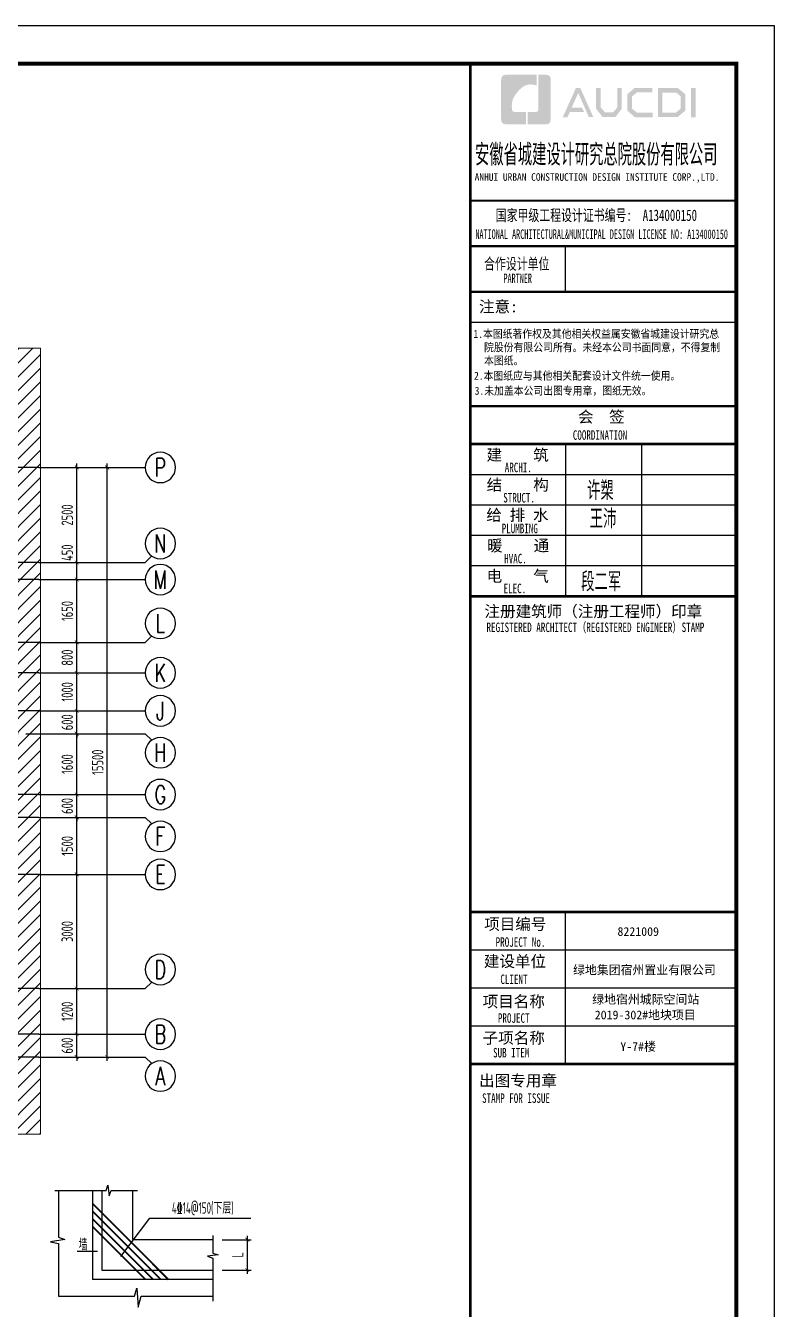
# Model space of a CAD drawing. Extents: x -655480 to 203344, y -294099 to 287156.
# Drawn here: x -353989 to -334298, y 192437 to 226182 of the extents above; entities that cross this region are included whole.
import ezdxf
from ezdxf.enums import TextEntityAlignment as Align

# ---------------------------------------------------------------- set-up
doc = ezdxf.new("R2010")
doc.units = 0
doc.header["$LTSCALE"] = 1000
doc.linetypes.add('DOTE', pattern=[2.42, 2, -0.2, 0.02, -0.2])
doc.layers.get('0').update_dxf_attribs({"linetype": 'CONTINUOUS'})
doc.layers.get('DEFPOINTS').update_dxf_attribs({"linetype": 'CONTINUOUS'})
for name, color, linetype in [('-TK', 7, 'CONTINUOUS'), ('A-AXIS', 1, 'CONTINUOUS'), ('A-DOTE', 10, 'DOTE'), ('AXIS_NUM', 7, 'CONTINUOUS'), ('DIM', 2, 'CONTINUOUS'), ('S-Y一般标注', 3, 'CONTINUOUS'), ('S-降板填充', 75, 'CONTINUOUS'), ('TEXT', 2, 'CONTINUOUS'), ('图签文字', 4, 'CONTINUOUS'), ('钢筋', 6, 'CONTINUOUS')]:
    doc.layers.add(name, color=color, linetype=linetype)
for name, color, linetype, lineweight in [('图框', 9, 'CONTINUOUS', 18), ('图签', 147, 'CONTINUOUS', 18), ('板元', 253, 'CONTINUOUS', 18)]:
    doc.layers.add(name, color=color, linetype=linetype, lineweight=lineweight)
doc.styles.add('HT', font='simhei.ttf')
doc.styles.add('TSSD_Axis', font='complex.shx', dxfattribs={"width": 0.7, "bigfont": 'hztxt.shx'})
doc.styles.add('TSSD_DIMENSION', font='Tssdeng.shx', dxfattribs={"width": 0.7, "bigfont": 'tssdchn.shx'})
doc.styles.add('TSSD_REIN', font='tssdeng.shx', dxfattribs={"width": 0.7, "height": 300, "bigfont": 'tssdchn.shx'})
doc.styles.add('宋体', font='', dxfattribs={"height": 50})
doc.styles.add('建筑图签-1', font='simhei.ttf', dxfattribs={"width": 0.7})
doc.styles.add('建筑图签-2', font='TXT.shx', dxfattribs={"width": 0.5, "bigfont": 'HZTXT.shx'})
doc.styles.get('宋体').set_extended_font_data('SimSun')
doc.dimstyles.new('TSSD_100_100', dxfattribs={"dimtxt": 300, "dimasz": 100, "dimexe": 100, "dimexo": 250, "dimgap": 100, "dimtad": 1, "dimdec": 0, "dimzin": 0, "dimdsep": 46, "dimtxsty": 'TSSD_DIMENSION', "dimblk": 'ARCHTICK', "dimcen": 0, "dimdle": 100, "dimclrt": 7, "dimadec": 0, "dimazin": 0, "dimtfac": 1, "dimtdec": 0, "dimtix": 1, "dimtmove": 2, "dimatfit": 3, "dimldrblk": 'ARCHTICK', "dimfxl": 1, "dimtolj": 1, "dimtzin": 0, "dimarcsym": 0})

# ---------------------------------------------------------------- blocks, each defined once
blk = doc.blocks.new('_ArchTick')
at = {"color": 0, "linetype": 'ByBlock', "const_width": 0.15}
blk.add_lwpolyline([(-0.5, -0.5), (0.5, 0.5)], dxfattribs=at)
blk = doc.blocks.new('*D359')
at = {"layer": 'DEFPOINTS', "color": 0, "transparency": 16777216}
for p in [(-349068, 194268), (-349068, 193468, -1000), (-348160, 193468)]:
    blk.add_point(p, dxfattribs=at)
at = {"layer": 'DIM', "color": 0, "lineweight": -2, "transparency": 16777216}
for p, q in [((-348818, 194268), (-348060, 194268)), ((-348160, 194368), (-348160, 193368)), ((-348818, 193468), (-348060, 193468))]:
    blk.add_line(p, q, dxfattribs=at)
at = {"layer": 'DIM', "color": 0, "lineweight": -2, "transparency": 16777216, "xscale": 100, "yscale": 100, "zscale": 100}
for p, rotation in [((-348160, 194268), 90), ((-348160, 193468), 270)]:
    blk.add_blockref('_ArchTick', p, dxfattribs=dict(at, rotation=rotation))
at = {"layer": 'DIM', "color": 7, "lineweight": -2, "transparency": 16777216, "insert": (-348410, 193868), "char_height": 300, "attachment_point": 5, "rotation": 90, "style": 'TSSD_DIMENSION'}
blk.add_mtext('\\A1;L', dxfattribs=at)
blk = doc.blocks.new('院标1')
h = blk.add_hatch(color=150)
h.dxf.hatch_style = 1
h.set_gradient(color1=(33, 113, 253), color2=(33, 113, 253), tint=1, name='INVCURVED')
edge = h.paths.add_edge_path()
edge.add_spline(control_points=[(116373, 648379), (116379, 648379), (116382, 648379), (116391, 648379), (116391, 648379), (116391, 648379), (116616, 648379), (116616, 648379), (116616, 648379), (116616, 648379), (116616, 648054), (116616, 648054), (116616, 648054), (116616, 648054), (116108, 648054), (116108, 648054), (116108, 648054), (116028, 648054), (115963, 648111), (115963, 648199), (115963, 648199), (115963, 648199), (115963, 649215), (115963, 649215), (115963, 649215), (115963, 649295), (116018, 649360), (116108, 649360), (116108, 649360), (116108, 649360), (116897, 649360), (116897, 649360), (116897, 649360), (116897, 649360), (116897, 649080), (116897, 649080), (116897, 649080), (116897, 649080), (116566, 649140), (116356, 648859), (116356, 648859), (116245, 648719), (116240, 648545), (116247, 648466), (116247, 648466), (116254, 648386), (116247, 648466), (116247, 648466), (116247, 648466), (116247, 648466), (116258, 648374), (116373, 648379)], knot_values=[0, 0, 0, 0, 0.071429, 0.071429, 0.071429, 0.107143, 0.142857, 0.142857, 0.142857, 0.178571, 0.214286, 0.214286, 0.214286, 0.25, 0.285714, 0.285714, 0.285714, 0.321429, 0.357143, 0.357143, 0.357143, 0.392857, 0.428571, 0.428571, 0.428571, 0.464286, 0.5, 0.5, 0.5, 0.535714, 0.571429, 0.571429, 0.571429, 0.607143, 0.642857, 0.642857, 0.642857, 0.678571, 0.714286, 0.714286, 0.714286, 0.75, 0.785714, 0.785714, 0.785714, 0.821429, 0.857143, 0.857143, 0.857143, 0.928571, 1, 1, 1, 1], degree=3, periodic=0)
h = blk.add_hatch(color=150)
h.dxf.hatch_style = 1
h.set_gradient(color1=(33, 113, 253), color2=(33, 113, 253), tint=1, name='INVCURVED')
edge = h.paths.add_edge_path()
edge.add_spline(control_points=[(117268, 649215), (117268, 649215), (117268, 648199), (117268, 648199), (117268, 648199), (117268, 648114), (117212, 648054), (117123, 648054), (117123, 648054), (117123, 648054), (116663, 648054), (116663, 648054), (116663, 648054), (116663, 648054), (116663, 648379), (116663, 648379), (116663, 648379), (116663, 648379), (116865, 648379), (116865, 648379), (116865, 648379), (116907, 648379), (116941, 648413), (116941, 648455), (116941, 648455), (116941, 648455), (116941, 649360), (116941, 649360), (116941, 649360), (116941, 649360), (117123, 649360), (117123, 649360), (117123, 649360), (117204, 649360), (117268, 649306), (117268, 649215)], knot_values=[0, 0, 0, 0, 0.1, 0.1, 0.1, 0.15, 0.2, 0.2, 0.2, 0.25, 0.3, 0.3, 0.3, 0.35, 0.4, 0.4, 0.4, 0.45, 0.5, 0.5, 0.5, 0.55, 0.6, 0.6, 0.6, 0.65, 0.7, 0.7, 0.7, 0.75, 0.8, 0.8, 0.8, 0.9, 1, 1, 1, 1], degree=3, periodic=0)
blk = doc.blocks.new('A1')
at = {"layer": '图框'}
h = blk.add_hatch(color=256, dxfattribs=at)
h.paths.add_polyline_path([(81908, 57758), (82034, 57758), (82034, 56988), (81908, 56988)])
h.paths.add_polyline_path([(81156, 57642), (81156, 57116), (81516, 57116), (81640, 57223), (81640, 57541), (81520, 57642)], flags=16)
h.paths.add_polyline_path([(81038, 57760), (81038, 56998), (81560, 56998), (81759, 57168), (81759, 57596), (81563, 57760)])
h.paths.add_polyline_path([(80895, 57764), (80895, 57648), (80488, 57648), (80355, 57537), (80355, 57218), (80488, 57115), (80897, 57115), (80897, 56993), (80433, 56993), (80231, 57168), (80231, 57596), (80429, 57764)])
h.paths.add_polyline_path([(79412, 57762), (79532, 57762), (79532, 57251), (79646, 57120), (79857, 57120), (79971, 57251), (79971, 57762), (80085, 57762), (80085, 57214), (79921, 56997), (79583, 56997), (79412, 57216)])
h.paths.add_polyline_path([(78880, 57760), (78997, 57760), (79339, 56996), (79223, 56996), (78942, 57630), (78767, 57242), (79038, 57242), (79099, 57127), (78718, 57127), (78659, 56994), (78536, 56994)])
blk.add_lwpolyline([(0, 59400), (0, 0), (84100, 0), (84100, 59400)], close=True)
at = {"const_width": 100}
blk.add_lwpolyline([(2500, 58400), (2500, 1000), (83100, 1000), (83100, 58400)], close=True, dxfattribs=at)
at = {"layer": '图框'}
for p, q in [((76100, 54800), (83100, 54800)), ((76100, 54800), (83100, 54800)), ((76100, 53600), (83100, 53600))]:
    blk.add_line(p, q, dxfattribs=at)
for points, const_width in [([(76100, 1000), (76100, 58400)], 70), ([(76100, 54800), (83100, 54800)], 60), ([(76100, 53600), (83100, 53600)], 60), ([(76100, 53600), (83100, 53600)], 60), ([(78600, 53600), (78600, 52400)], 35), ([(76100, 52400), (83100, 52400)], 60), ([(76100, 52400), (83100, 52400)], 60), ([(76100, 51599), (83100, 51599)], 35), ([(76108, 49400), (83108, 49400)], 60), ([(76108, 48400), (83108, 48400)], 70), ([(76108, 48400), (83108, 48400)], 70), ([(78608, 48400), (78608, 44400)], 35), ([(80608, 48400), (80608, 44400)], 35), ([(76108, 47600), (83108, 47600)], 35), ([(76108, 46800), (83108, 46800)], 35), ([(76108, 46000), (83108, 46000)], 35), ([(76108, 45200), (83108, 45200)], 35), ([(76108, 44400), (83108, 44400)], 70), ([(76100, 36100), (83100, 36100)], 70), ([(76100, 36100), (83100, 36100)], 70), ([(78600, 32100), (78600, 36100)], 35), ([(76100, 35100), (83100, 35100)], 35), ([(76100, 34100), (83100, 34100)], 35), ([(76100, 33100), (83100, 33100)], 35), ([(83100, 32100), (76100, 32100)], 70)]:
    blk.add_lwpolyline(points, dxfattribs=dict(at, const_width=const_width))
blk.add_blockref('院标1', (-39049, -591249))
for s, height, style, width, p in [('ANHUI URBAN CONSTRUCTION DESIGN INSTITUTE CORP.,LTD.', 200, '建筑图签-1', 0.91, (76218, 55322)), ('NATIONAL ARCHITECTURAL&MUNICIPAL DESIGN LICENSE NO: A134000150', 250, '建筑图签-1', 0.6, (76237, 53795)), ('PARTNER', 250, '建筑图签-1', 0.6, (76975, 52634)), ('1.本图纸著作权及其他相关权益属安徽省城建设计研究总', 210, 'HT', 0.88, (76186, 51193)), ('院股份有限公司所有。未经本公司书面同意，不得复制', 210, 'HT', 0.88, (76465, 50839)), ('本图纸。', 210, 'HT', 0.88, (76465, 50489)), (' 2.本图纸应与其他相关配套设计文件统一使用。 ', 210, 'HT', 0.88, (76075, 50092)), ('3.未加盖本公司出图专用章，图纸无效。', 210, 'HT', 0.88, (76218, 49698)), ('COORDINATION', 250, '建筑图签-1', 0.7, (78800, 48513)), ('ARCHI.', 250, '建筑图签-1', 0.7, (77009, 47662)), ('STRUCT.', 250, '建筑图签-1', 0.7, (76970, 46865)), ('PLUMBING', 250, '建筑图签-1', 0.7, (76929, 46058)), ('HVAC.', 250, '建筑图签-1', 0.7, (76994, 45265)), ('ELEC.', 250, '建筑图签-1', 0.7, (76978, 44480)), ('REGISTERED ARCHITECT（REGISTERED ENGINEER）STAMP', 250, '建筑图签-1', 0.7, (76529, 43459)), ('PROJECT No.', 250, '建筑图签-1', 0.7, (76770, 35185, -1799)), ('CLIENT', 250, '建筑图签-1', 0.7, (76894, 34206)), ('PROJECT', 250, '建筑图签-1', 0.7, (76829, 33187)), ('SUB ITEM', 250, '建筑图签-1', 0.7, (76702, 32276)), ('STAMP FOR ISSUE', 250, '建筑图签-1', 0.7, (76413, 31081))]:
    blk.add_text(s, height=height, dxfattribs=dict(at, style=style, width=width)).set_placement(p)
at = {"layer": '图签', "color": 2, "style": '宋体'}
for s, height, p in [('8221009', 229.3, (79974, 35472)), ('绿地集团宿州置业有限公司', 229.34, (78805, 34462)), ('绿地宿州城际空间站', 229.3, (79310, 33688)), ('2019-302#地块项目', 229.34, (79377, 33279)), ('Y-7#楼', 229.3, (80049, 32448))]:
    blk.add_text(s, height=height, dxfattribs=at).set_placement(p)
at = {"layer": '图签文字', "color": 7, "style": '建筑图签-1'}
for s, height, width, p in [('安徽省城建设计研究总院股份有限公司', 500, 0.55, (76228, 55777)), ('国家甲级工程设计证书编号:  A134000150', 300, 0.7, (76772, 54267)), ('合作设计单位', 300, 0.7, (76465, 52990))]:
    blk.add_text(s, height=height, dxfattribs=dict(at, width=width)).set_placement(p)
for s, p in [('注意:', (76331, 51863)), ('会  签', (78935, 48968)), ('建    筑', (76530, 47967)), ('结    构', (76534, 47179)), ('给 排 水', (76525, 46385)), ('暖    通', (76543, 45582)), ('电    气', (76533, 44782)), ('注册建筑师（注册工程师）印章', (76475, 43854)), ('项目编号', (76468, 35632)), ('建设单位', (76460, 34655)), ('项目名称', (76427, 33597)), ('子项名称', (76427, 32640)), ('出图专用章', (76336, 31518))]:
    blk.add_text(s, height=300, dxfattribs=at).set_placement(p)
at = {"layer": '图签文字', "color": 1, "style": '建筑图签-2', "width": 0.7}
for s, p in [('许槊', (79175, 46928)), ('王沛', (79246, 46187)), ('段二军', (79021, 44532))]:
    blk.add_text(s, height=500, dxfattribs=at).set_placement(p)
blk = doc.blocks.new('ts_axno')
at = {"color": 0, "linetype": 'ByBlock', "lineweight": -2}
blk.add_circle((0, 0), 0.5, dxfattribs=at)
at = {"color": 0, "linetype": 'ByBlock', "lineweight": -2, "style": 'TSSD_Axis', "width": 0.7}
blk.add_attdef('A', text='', height=0.6, dxfattribs=at).set_placement((0, 0), align=Align.MIDDLE_CENTER)
blk = doc.blocks.new('*D528')
at = {"layer": 'DEFPOINTS', "color": 0, "transparency": 16777216}
for p in [(-141891, 269213), (-140891, 269213), (-141891, 268613)]:
    blk.add_point(p, dxfattribs=at)
at = {"layer": 'S-Y一般标注', "color": 0, "lineweight": -2, "transparency": 16777216}
for p, q in [((-140891, 269213), (-140891, 269313)), ((-141641, 269213), (-140791, 269213)), ((-140891, 268613), (-140891, 269213)), ((-141641, 268613), (-140791, 268613)), ((-140891, 268613), (-140891, 268513))]:
    blk.add_line(p, q, dxfattribs=at)
at = {"layer": 'S-Y一般标注', "color": 0, "lineweight": -2, "transparency": 16777216, "xscale": 100, "yscale": 100, "zscale": 100}
for p, rotation in [((-140891, 269213), 270), ((-140891, 268613), 90)]:
    blk.add_blockref('_ArchTick', p, dxfattribs=dict(at, rotation=rotation))
at = {"layer": 'S-Y一般标注', "color": 7, "transparency": 16777216, "insert": (-141141, 268913), "char_height": 300, "attachment_point": 5, "rotation": 90, "style": 'TSSD_DIMENSION'}
blk.add_mtext('\\A1;600', dxfattribs=at)
blk = doc.blocks.new('*D529')
at = {"layer": 'DEFPOINTS', "color": 0, "transparency": 16777216}
for p in [(-141891, 274913), (-140891, 274913), (-141891, 273413)]:
    blk.add_point(p, dxfattribs=at)
at = {"layer": 'S-Y一般标注', "color": 0, "lineweight": -2, "transparency": 16777216}
for p, q in [((-141641, 274913), (-140791, 274913)), ((-140891, 273313), (-140891, 275013)), ((-141641, 273413), (-140791, 273413))]:
    blk.add_line(p, q, dxfattribs=at)
at = {"layer": 'S-Y一般标注', "color": 0, "lineweight": -2, "transparency": 16777216, "xscale": 100, "yscale": 100, "zscale": 100}
for p, rotation in [((-140891, 274913), 90), ((-140891, 273413), 270)]:
    blk.add_blockref('_ArchTick', p, dxfattribs=dict(at, rotation=rotation))
at = {"layer": 'S-Y一般标注', "color": 7, "transparency": 16777216, "insert": (-141141, 274163), "char_height": 300, "attachment_point": 5, "rotation": 90, "style": 'TSSD_DIMENSION'}
blk.add_mtext('\\A1;1500', dxfattribs=at)
blk = doc.blocks.new('*D530')
at = {"layer": 'DEFPOINTS', "color": 0, "transparency": 16777216}
for p in [(-141891, 275513), (-140891, 275513), (-141891, 274913)]:
    blk.add_point(p, dxfattribs=at)
at = {"layer": 'S-Y一般标注', "color": 0, "lineweight": -2, "transparency": 16777216}
for p, q in [((-141641, 275513), (-140791, 275513)), ((-140891, 275513), (-140891, 275613)), ((-140891, 274913), (-140891, 275513)), ((-141641, 274913), (-140791, 274913)), ((-140891, 274913), (-140891, 274813))]:
    blk.add_line(p, q, dxfattribs=at)
at = {"layer": 'S-Y一般标注', "color": 0, "lineweight": -2, "transparency": 16777216, "xscale": 100, "yscale": 100, "zscale": 100}
for p, rotation in [((-140891, 275513), 270), ((-140891, 274913), 90)]:
    blk.add_blockref('_ArchTick', p, dxfattribs=dict(at, rotation=rotation))
at = {"layer": 'S-Y一般标注', "color": 7, "transparency": 16777216, "insert": (-141141, 275213), "char_height": 300, "attachment_point": 5, "rotation": 90, "style": 'TSSD_DIMENSION'}
blk.add_mtext('\\A1;600', dxfattribs=at)
blk = doc.blocks.new('*D531')
at = {"layer": 'DEFPOINTS', "color": 0, "transparency": 16777216}
for p in [(-141891, 277113), (-140891, 277113), (-141891, 275513)]:
    blk.add_point(p, dxfattribs=at)
at = {"layer": 'S-Y一般标注', "color": 0, "lineweight": -2, "transparency": 16777216}
for p, q in [((-141641, 277113), (-140791, 277113)), ((-140891, 275413), (-140891, 277213)), ((-141641, 275513), (-140791, 275513))]:
    blk.add_line(p, q, dxfattribs=at)
at = {"layer": 'S-Y一般标注', "color": 0, "lineweight": -2, "transparency": 16777216, "xscale": 100, "yscale": 100, "zscale": 100}
for p, rotation in [((-140891, 277113), 90), ((-140891, 275513), 270)]:
    blk.add_blockref('_ArchTick', p, dxfattribs=dict(at, rotation=rotation))
at = {"layer": 'S-Y一般标注', "color": 7, "transparency": 16777216, "insert": (-141141, 276313), "char_height": 300, "attachment_point": 5, "rotation": 90, "style": 'TSSD_DIMENSION'}
blk.add_mtext('\\A1;1600', dxfattribs=at)
blk = doc.blocks.new('*D532')
at = {"layer": 'DEFPOINTS', "color": 0, "transparency": 16777216}
for p in [(-141891, 277713), (-140891, 277713), (-141891, 277113)]:
    blk.add_point(p, dxfattribs=at)
at = {"layer": 'S-Y一般标注', "color": 0, "lineweight": -2, "transparency": 16777216}
for p, q in [((-140891, 277713), (-140891, 277813)), ((-141641, 277713), (-140791, 277713)), ((-140891, 277113), (-140891, 277713)), ((-141641, 277113), (-140791, 277113)), ((-140891, 277113), (-140891, 277013))]:
    blk.add_line(p, q, dxfattribs=at)
at = {"layer": 'S-Y一般标注', "color": 0, "lineweight": -2, "transparency": 16777216, "xscale": 100, "yscale": 100, "zscale": 100}
for p, rotation in [((-140891, 277713), 270), ((-140891, 277113), 90)]:
    blk.add_blockref('_ArchTick', p, dxfattribs=dict(at, rotation=rotation))
at = {"layer": 'S-Y一般标注', "color": 7, "transparency": 16777216, "insert": (-141141, 277413), "char_height": 300, "attachment_point": 5, "rotation": 90, "style": 'TSSD_DIMENSION'}
blk.add_mtext('\\A1;600', dxfattribs=at)
blk = doc.blocks.new('*D533')
at = {"layer": 'DEFPOINTS', "color": 0, "transparency": 16777216}
for p in [(-141891, 278713), (-140891, 278713), (-141891, 277713)]:
    blk.add_point(p, dxfattribs=at)
at = {"layer": 'S-Y一般标注', "color": 0, "lineweight": -2, "transparency": 16777216}
for p, q in [((-140891, 277613), (-140891, 278813)), ((-141641, 278713), (-140791, 278713)), ((-141641, 277713), (-140791, 277713))]:
    blk.add_line(p, q, dxfattribs=at)
at = {"layer": 'S-Y一般标注', "color": 0, "lineweight": -2, "transparency": 16777216, "xscale": 100, "yscale": 100, "zscale": 100}
for p, rotation in [((-140891, 278713), 90), ((-140891, 277713), 270)]:
    blk.add_blockref('_ArchTick', p, dxfattribs=dict(at, rotation=rotation))
at = {"layer": 'S-Y一般标注', "color": 7, "transparency": 16777216, "insert": (-141141, 278213), "char_height": 300, "attachment_point": 5, "rotation": 90, "style": 'TSSD_DIMENSION'}
blk.add_mtext('\\A1;1000', dxfattribs=at)
blk = doc.blocks.new('*D534')
at = {"layer": 'DEFPOINTS', "color": 0, "transparency": 16777216}
for p in [(-141891, 284113), (-140091, 284113), (-141891, 268613)]:
    blk.add_point(p, dxfattribs=at)
at = {"layer": 'S-Y一般标注', "color": 0, "lineweight": -2, "transparency": 16777216}
for p, q in [((-140091, 268513), (-140091, 284213)), ((-141641, 284113), (-139991, 284113)), ((-141641, 268613), (-139991, 268613))]:
    blk.add_line(p, q, dxfattribs=at)
at = {"layer": 'S-Y一般标注', "color": 0, "lineweight": -2, "transparency": 16777216, "xscale": 100, "yscale": 100, "zscale": 100}
for p, rotation in [((-140091, 284113), 90), ((-140091, 268613), 270)]:
    blk.add_blockref('_ArchTick', p, dxfattribs=dict(at, rotation=rotation))
at = {"layer": 'S-Y一般标注', "color": 7, "transparency": 16777216, "insert": (-140341, 276363), "char_height": 300, "attachment_point": 5, "rotation": 90, "style": 'TSSD_DIMENSION'}
blk.add_mtext('\\A1;15500', dxfattribs=at)
blk = doc.blocks.new('*D535')
at = {"layer": 'DEFPOINTS', "color": 0, "transparency": 16777216}
for p in [(-141891, 279513), (-140891, 279513), (-141891, 278713)]:
    blk.add_point(p, dxfattribs=at)
at = {"layer": 'S-Y一般标注', "color": 0, "lineweight": -2, "transparency": 16777216}
for p, q in [((-141641, 279513), (-140791, 279513)), ((-140891, 278613), (-140891, 279613)), ((-141641, 278713), (-140791, 278713))]:
    blk.add_line(p, q, dxfattribs=at)
at = {"layer": 'S-Y一般标注', "color": 0, "lineweight": -2, "transparency": 16777216, "xscale": 100, "yscale": 100, "zscale": 100}
for p, rotation in [((-140891, 279513), 90), ((-140891, 278713), 270)]:
    blk.add_blockref('_ArchTick', p, dxfattribs=dict(at, rotation=rotation))
at = {"layer": 'S-Y一般标注', "color": 7, "transparency": 16777216, "insert": (-141141, 279113), "char_height": 300, "attachment_point": 5, "rotation": 90, "style": 'TSSD_DIMENSION'}
blk.add_mtext('\\A1;800', dxfattribs=at)
blk = doc.blocks.new('*D536')
at = {"layer": 'DEFPOINTS', "color": 0, "transparency": 16777216}
for p in [(-141891, 281613), (-140891, 281613), (-141891, 281163)]:
    blk.add_point(p, dxfattribs=at)
at = {"layer": 'S-Y一般标注', "color": 0, "lineweight": -2, "transparency": 16777216}
for p, q in [((-141641, 281613), (-140791, 281613)), ((-140891, 281063), (-140891, 281713)), ((-141641, 281163), (-140791, 281163))]:
    blk.add_line(p, q, dxfattribs=at)
at = {"layer": 'S-Y一般标注', "color": 0, "lineweight": -2, "transparency": 16777216, "xscale": 100, "yscale": 100, "zscale": 100}
for p, rotation in [((-140891, 281613), 90), ((-140891, 281163), 270)]:
    blk.add_blockref('_ArchTick', p, dxfattribs=dict(at, rotation=rotation))
at = {"layer": 'S-Y一般标注', "color": 7, "transparency": 16777216, "insert": (-141141, 281871), "char_height": 300, "attachment_point": 5, "rotation": 90, "style": 'TSSD_DIMENSION'}
blk.add_mtext('\\A1;450', dxfattribs=at)
blk = doc.blocks.new('*D537')
at = {"layer": 'DEFPOINTS', "color": 0, "transparency": 16777216}
for p in [(-141891, 284113), (-140891, 284113), (-141891, 281613)]:
    blk.add_point(p, dxfattribs=at)
at = {"layer": 'S-Y一般标注', "color": 0, "lineweight": -2, "transparency": 16777216}
for p, q in [((-140891, 281513), (-140891, 284213)), ((-141641, 284113), (-140791, 284113)), ((-141641, 281613), (-140791, 281613))]:
    blk.add_line(p, q, dxfattribs=at)
at = {"layer": 'S-Y一般标注', "color": 0, "lineweight": -2, "transparency": 16777216, "xscale": 100, "yscale": 100, "zscale": 100}
for p, rotation in [((-140891, 284113), 90), ((-140891, 281613), 270)]:
    blk.add_blockref('_ArchTick', p, dxfattribs=dict(at, rotation=rotation))
at = {"layer": 'S-Y一般标注', "color": 7, "transparency": 16777216, "insert": (-141141, 282863), "char_height": 300, "attachment_point": 5, "rotation": 90, "style": 'TSSD_DIMENSION'}
blk.add_mtext('\\A1;2500', dxfattribs=at)
blk = doc.blocks.new('*D538')
at = {"layer": 'DEFPOINTS', "color": 0, "transparency": 16777216}
for p in [(-141891, 270413), (-140891, 270413), (-141891, 269213)]:
    blk.add_point(p, dxfattribs=at)
at = {"layer": 'S-Y一般标注', "color": 0, "lineweight": -2, "transparency": 16777216}
for p, q in [((-141641, 270413), (-140791, 270413)), ((-140891, 269113), (-140891, 270513)), ((-141641, 269213), (-140791, 269213))]:
    blk.add_line(p, q, dxfattribs=at)
at = {"layer": 'S-Y一般标注', "color": 0, "lineweight": -2, "transparency": 16777216, "xscale": 100, "yscale": 100, "zscale": 100}
for p, rotation in [((-140891, 270413), 90), ((-140891, 269213), 270)]:
    blk.add_blockref('_ArchTick', p, dxfattribs=dict(at, rotation=rotation))
at = {"layer": 'S-Y一般标注', "color": 7, "transparency": 16777216, "insert": (-141141, 269813), "char_height": 300, "attachment_point": 5, "rotation": 90, "style": 'TSSD_DIMENSION'}
blk.add_mtext('\\A1;1200', dxfattribs=at)
blk = doc.blocks.new('*D539')
at = {"layer": 'DEFPOINTS', "color": 0, "transparency": 16777216}
for p in [(-141891, 273413), (-140891, 273413), (-141891, 270413)]:
    blk.add_point(p, dxfattribs=at)
at = {"layer": 'S-Y一般标注', "color": 0, "lineweight": -2, "transparency": 16777216}
for p, q in [((-141641, 273413), (-140791, 273413)), ((-140891, 270313), (-140891, 273513)), ((-141641, 270413), (-140791, 270413))]:
    blk.add_line(p, q, dxfattribs=at)
at = {"layer": 'S-Y一般标注', "color": 0, "lineweight": -2, "transparency": 16777216, "xscale": 100, "yscale": 100, "zscale": 100}
for p, rotation in [((-140891, 273413), 90), ((-140891, 270413), 270)]:
    blk.add_blockref('_ArchTick', p, dxfattribs=dict(at, rotation=rotation))
at = {"layer": 'S-Y一般标注', "color": 7, "transparency": 16777216, "insert": (-141141, 271913), "char_height": 300, "attachment_point": 5, "rotation": 90, "style": 'TSSD_DIMENSION'}
blk.add_mtext('\\A1;3000', dxfattribs=at)
blk = doc.blocks.new('*D540')
at = {"layer": 'DEFPOINTS', "color": 0, "transparency": 16777216}
for p in [(-141891, 281163), (-140891, 281163), (-141891, 279513)]:
    blk.add_point(p, dxfattribs=at)
at = {"layer": 'S-Y一般标注', "color": 0, "lineweight": -2, "transparency": 16777216}
for p, q in [((-141641, 281163), (-140791, 281163)), ((-140891, 279413), (-140891, 281263)), ((-141641, 279513), (-140791, 279513))]:
    blk.add_line(p, q, dxfattribs=at)
at = {"layer": 'S-Y一般标注', "color": 0, "lineweight": -2, "transparency": 16777216, "xscale": 100, "yscale": 100, "zscale": 100}
for p, rotation in [((-140891, 281163), 90), ((-140891, 279513), 270)]:
    blk.add_blockref('_ArchTick', p, dxfattribs=dict(at, rotation=rotation))
at = {"layer": 'S-Y一般标注', "color": 7, "transparency": 16777216, "insert": (-141141, 280338), "char_height": 300, "attachment_point": 5, "rotation": 90, "style": 'TSSD_DIMENSION'}
blk.add_mtext('\\A1;1650', dxfattribs=at)
blk = doc.blocks.new('20210827.00163710')
at = {"layer": 'A-AXIS'}
for p, q in [((-197172, -271230.2), (-194372, -271230.2)), ((-194372, -273730.2), (-194200.4, -273558.6)), ((-197172, -273730.2), (-194372, -273730.2)), ((-197172, -274180.2), (-194372, -274180.2)), ((-194372, -275830.2), (-194200.4, -275658.6)), ((-197172, -275830.2), (-194372, -275830.2)), ((-197172, -276630.2), (-194372, -276630.2)), ((-197172, -277630.2), (-194372, -277630.2)), ((-197172, -278229.9), (-194372, -278229.9)), ((-194372, -278229.9), (-194200.4, -278401.6)), ((-197172, -279830.2), (-194372, -279830.2)), ((-197172, -280430.2), (-194372, -280430.2)), ((-194372, -280430.2), (-194200.4, -280601.8)), ((-197172, -281930.2), (-194372, -281930.2)), ((-194372, -284930.2), (-194200.4, -284758.6)), ((-197172, -284930.2), (-194372, -284930.2)), ((-197172, -286130.2), (-194372, -286130.2)), ((-197172, -286730.2), (-194372, -286730.2)), ((-194372, -286730.2), (-194200.4, -286901.8))]:
    blk.add_line(p, q, dxfattribs=at)
at = {"layer": 'A-DOTE'}
for p, q in [((-197172, -271230.2), (-253172, -271230.2)), ((-197172, -273730.2), (-253172, -273730.2)), ((-197172, -274180.2), (-253172, -274180.2)), ((-197172, -275830.2), (-253172, -275830.2)), ((-197172, -276630.2), (-253172, -276630.2)), ((-197172, -277630.2), (-253172, -277630.2)), ((-253172, -278229.9), (-197172, -278229.9)), ((-197172, -279830.2), (-253172, -279830.2)), ((-197172, -280430.2), (-253172, -280430.2)), ((-197172, -281930.2), (-253172, -281930.2)), ((-197172, -284930.2), (-253172, -284930.2)), ((-197172, -286130.2), (-253172, -286130.2)), ((-197172, -286730.2), (-253172, -286730.2))]:
    blk.add_line(p, q, dxfattribs=at)
at = {"layer": 'A-AXIS'}
ref = blk.add_blockref('ts_axno', (-193972, -271230.2), dxfattribs=dict(at, xscale=-800, yscale=800, zscale=800))
ref.add_attrib('G', 'P', dxfattribs={"layer": 'AXIS_NUM', "height": 480, "style": 'TSSD_Axis', "width": 0.7}).set_placement((-193972, -271230.2), align=Align.MIDDLE_CENTER)
ref = blk.add_blockref('ts_axno', (-193972, -273230.2), dxfattribs=dict(at, xscale=-800, yscale=800, zscale=800))
ref.add_attrib('G', 'N', dxfattribs={"layer": 'AXIS_NUM', "height": 480, "style": 'TSSD_Axis', "width": 0.7}).set_placement((-193972, -273230.2), align=Align.MIDDLE_CENTER)
ref = blk.add_blockref('ts_axno', (-193972, -274180.2), dxfattribs=dict(at, xscale=-800, yscale=800, zscale=800, rotation=359.9999999999997))
ref.add_attrib('G', 'M', dxfattribs={"layer": 'AXIS_NUM', "height": 480, "rotation": 360, "style": 'TSSD_Axis', "width": 0.7}).set_placement((-193972, -274180.2), align=Align.MIDDLE_CENTER)
ref = blk.add_blockref('ts_axno', (-193972, -275330.2), dxfattribs=dict(at, xscale=-800, yscale=800, zscale=800))
ref.add_attrib('G', 'L', dxfattribs={"layer": 'AXIS_NUM', "height": 480, "style": 'TSSD_Axis', "width": 0.7}).set_placement((-193972, -275330.2), align=Align.MIDDLE_CENTER)
ref = blk.add_blockref('ts_axno', (-193972, -276630.2), dxfattribs=dict(at, xscale=-800, yscale=800, zscale=800))
ref.add_attrib('G', 'K', dxfattribs={"layer": 'AXIS_NUM', "height": 480, "style": 'TSSD_Axis', "width": 0.7}).set_placement((-193972, -276630.2), align=Align.MIDDLE_CENTER)
ref = blk.add_blockref('ts_axno', (-193972, -277630.2), dxfattribs=dict(at, xscale=-800, yscale=800, zscale=800))
ref.add_attrib('G', 'J', dxfattribs={"layer": 'AXIS_NUM', "height": 480, "style": 'TSSD_Axis', "width": 0.7}).set_placement((-193972, -277630.2), align=Align.MIDDLE_CENTER)
ref = blk.add_blockref('ts_axno', (-193972, -278729.9), dxfattribs=dict(at, xscale=-800, yscale=800, zscale=800))
ref.add_attrib('C', 'H', dxfattribs={"layer": 'AXIS_NUM', "height": 480, "style": 'TSSD_Axis', "width": 0.7}).set_placement((-193972, -278729.9), align=Align.MIDDLE_CENTER)
ref = blk.add_blockref('ts_axno', (-193972, -279830.2), dxfattribs=dict(at, xscale=-800, yscale=800, zscale=800))
ref.add_attrib('D', 'G', dxfattribs={"layer": 'AXIS_NUM', "height": 480, "style": 'TSSD_Axis', "width": 0.7}).set_placement((-193972, -279830.2), align=Align.MIDDLE_CENTER)
ref = blk.add_blockref('ts_axno', (-193972, -280930.2), dxfattribs=dict(at, xscale=-800, yscale=800, zscale=800))
ref.add_attrib('C', 'F', dxfattribs={"layer": 'AXIS_NUM', "height": 480, "style": 'TSSD_Axis', "width": 0.7}).set_placement((-193972, -280930.2), align=Align.MIDDLE_CENTER)
ref = blk.add_blockref('ts_axno', (-193972, -281930.2), dxfattribs=dict(at, xscale=-800, yscale=800, zscale=800))
ref.add_attrib('B', 'E', dxfattribs={"layer": 'AXIS_NUM', "height": 480, "style": 'TSSD_Axis', "width": 0.7}).set_placement((-193972, -281930.2), align=Align.MIDDLE_CENTER)
ref = blk.add_blockref('ts_axno', (-193972, -284430.2), dxfattribs=dict(at, xscale=-800, yscale=800, zscale=800, rotation=180))
ref.add_attrib('C', 'D', dxfattribs={"layer": 'AXIS_NUM', "height": 480, "style": 'TSSD_Axis', "width": 0.7}).set_placement((-193972, -284430.2), align=Align.MIDDLE_CENTER)
ref = blk.add_blockref('ts_axno', (-193972, -286130.2), dxfattribs=dict(at, xscale=-800, yscale=800, zscale=800))
ref.add_attrib('A', 'B', dxfattribs={"layer": 'AXIS_NUM', "height": 480, "style": 'TSSD_Axis', "width": 0.7}).set_placement((-193972, -286130.2), align=Align.MIDDLE_CENTER)
ref = blk.add_blockref('ts_axno', (-193972, -287230.2), dxfattribs=dict(at, xscale=-800, yscale=800, zscale=800))
ref.add_attrib('F', 'A', dxfattribs={"layer": 'AXIS_NUM', "height": 480, "style": 'TSSD_Axis', "width": 0.7}).set_placement((-193972, -287230.2), align=Align.MIDDLE_CENTER)
at = {"layer": 'S-Y一般标注'}
for base, p1, p2, picture, middle in [((-195372, -271230.2), (-197172, -286730.2), (-197172, -271230.2), '*D534', (-195622, -278980.2)), ((-196172, -271230.2), (-197172, -273730.2), (-197172, -271230.2), '*D537', (-196422, -272480.2)), ((-196172, -274180.2), (-197172, -275830.2), (-197172, -274180.2), '*D540', (-196422, -275005.2)), ((-196172, -275830.2), (-197172, -276630.2), (-197172, -275830.2), '*D535', (-196422, -276230.2)), ((-196172, -276630.2), (-197172, -277630.2), (-197172, -276630.2), '*D533', (-196422, -277130.2)), ((-196172, -277630.2), (-197172, -278229.9), (-197172, -277630.2), '*D532', (-196422, -277930.1)), ((-196172, -278229.9), (-197172, -279830.2), (-197172, -278229.9), '*D531', (-196422, -279030.1)), ((-196172, -279830.2), (-197172, -280430.2), (-197172, -279830.2), '*D530', (-196422, -280130.2)), ((-196172, -280430.2), (-197172, -281930.2), (-197172, -280430.2), '*D529', (-196422, -281180.2)), ((-196172, -281930.2), (-197172, -284930.2), (-197172, -281930.2), '*D539', (-196422, -283430.2)), ((-196172, -284930.2), (-197172, -286130.2), (-197172, -284930.2), '*D538', (-196422, -285530.2)), ((-196172, -286130.2), (-197172, -286730.2), (-197172, -286130.2), '*D528', (-196422, -286430.2))]:
    dim = blk.add_linear_dim(base=base, p1=p1, p2=p2, angle=90, dimstyle='TSSD_100_100', dxfattribs=at)
    dim.commit()
    dim.dimension.update_dxf_attribs({"geometry": picture, "text_midpoint": middle, "insert": (-55280.9, -555343.3)})
dim = blk.add_linear_dim(base=(-196172, -273730.2), p1=(-197172, -274180.2), p2=(-197172, -273730.2), angle=90, dimstyle='TSSD_100_100', dxfattribs=at)
dim.commit()
dim.dimension.update_dxf_attribs({"geometry": '*D536', "text_midpoint": (-196422, -273472.1), "dimtype": 128, "insert": (-55280.9, -555343.3)})

msp = doc.modelspace()

# ---------------------------------------------------------------- hatches: boundary and pattern name
at = {"layer": 'S-降板填充'}
h = msp.add_hatch(dxfattribs=at)
h.set_pattern_fill('ANSI31', color=252, scale=80, style=0)
h.paths.add_polyline_path([(-353602.69, 217704.69), (-409646.04, 217704.69), (-409646.04, 197044.71), (-353602.69, 197044.71)])
h.paths.add_polyline_path([(-372340.88, 210569.14), (-372340.88, 213369.14), (-355096.05, 213369.14), (-355096.05, 198469.14), (-396746.05, 198469.14), (-396746.05, 197869.14), (-408146.05, 197869.14), (-408146.05, 212769.14), (-396245.88, 212769.14), (-396245.88, 214469.14), (-390546.05, 214469.14), (-390546.05, 210569.14)], flags=16)

# ---------------------------------------------------------------- linework, layer by layer
at = {"linetype": 'Continuous'}
for p, q in [((-352232.95, 195560.83), (-352232.95, 193218.16)), ((-351982.95, 195560.83), (-351982.95, 193468.16)), ((-349067.99, 193218.16, -1000), (-352232.95, 193218.16, -1000))]:
    msp.add_line(p, q, dxfattribs=at)
for p, q in [((-351182.95, 195560.83), (-351182.95, 194268.16)), ((-351485.72, 193821.27), (-350720.7, 194830.38)), ((-350720.7, 194830.38), (-348067.84, 194830.38)), ((-351182.95, 194268.16, -1000), (-349067.99, 194268.16, -1000)), ((-352098.06, 193961.15), (-352638.06, 193961.15)), ((-351982.95, 193468.16, -1000), (-349067.99, 193468.16, -1000))]:
    msp.add_line(p, q)
at = {"layer": 'DIM'}
for p, q in [((-353225.19, 195560.83), (-351870.61, 195560.83)), ((-353129.27, 195560.41), (-353129.27, 194335.83)), ((-351870.61, 195560.83), (-351827.99, 195699.26)), ((-351827.99, 195699.26), (-351796.01, 195422.4)), ((-351796.01, 195422.4), (-351742.73, 195560.83)), ((-351742.73, 195560.83), (-351050.02, 195560.83)), ((-349067.99, 194379.27), (-349067.99, 193910.36)), ((-352958.76, 194271.94), (-353331.76, 194208.05)), ((-353331.76, 194208.05), (-353129.27, 194165.46)), ((-353129.27, 194335.83), (-352958.76, 194271.94)), ((-353129.27, 194165.46), (-353129.27, 192781.15)), ((-348929.56, 193867.73), (-349206.42, 193835.76)), ((-349206.42, 193835.76), (-349067.99, 193782.48)), ((-349067.99, 193910.36), (-348929.56, 193867.73)), ((-349067.99, 193782.48), (-349067.99, 192653.37)), ((-353129.27, 192781.15), (-351126.06, 192781.15)), ((-351126.06, 192781.15), (-351062.11, 192994.12)), ((-351062.11, 192994.12), (-351030.14, 192493.64)), ((-351030.14, 192493.64), (-350955.54, 192781.15)), ((-350955.54, 192781.15), (-349069.24, 192781.15))]:
    msp.add_line(p, q, dxfattribs=at)
at = {"layer": '板元', "color": 2}
msp.add_lwpolyline([(-409646.04, 197044.71), (-409646.04, 217704.69), (-353602.69, 217704.69), (-353602.69, 197044.71)], close=True, dxfattribs=at)
at = {"layer": '钢筋', "const_width": 45}
for points in [[(-352232.95, 195218.16), (-350232.95, 193218.16)], [(-352232.95, 195018.16), (-350432.95, 193218.16)], [(-352232.95, 194818.16), (-350632.95, 193218.16)], [(-352232.95, 194618.16), (-350832.95, 193218.16)]]:
    msp.add_lwpolyline(points, dxfattribs=at)

# ---------------------------------------------------------------- block references
at = {"layer": '-TK'}
msp.add_blockref('A1', (-418397.56, 166782.28), dxfattribs=at)
at = {"layer": 'A-DOTE', "color": 2}
msp.add_blockref('20210827.00163710', (-156474.07, 485799.36), dxfattribs=at)

# ---------------------------------------------------------------- texts
at = {"layer": 'TEXT', "style": 'TSSD_REIN', "width": 0.6}
for s, p in [('4%%13214@150(下层)', (-350144.11, 194951.97)), ('墙', (-352598.99, 193990.43))]:
    msp.add_text(s, height=300, rotation=360, dxfattribs=at).set_placement(p)

# ---------------------------------------------------------------- dimensions: what is measured, and where the dimension line sits
at = {"layer": 'DIM', "lineweight": -2}
dim = msp.add_linear_dim(base=(-348160.44, 193468.16), p1=(-349067.99, 194268.16), p2=(-349067.99, 193468.16, -1000), angle=90, text='L', dimstyle='TSSD_100_100', dxfattribs=at)
dim.commit()
dim.dimension.update_dxf_attribs({"geometry": '*D359', "text_midpoint": (-348410.44, 193868.16)})

doc.saveas('drawing.dxf')
